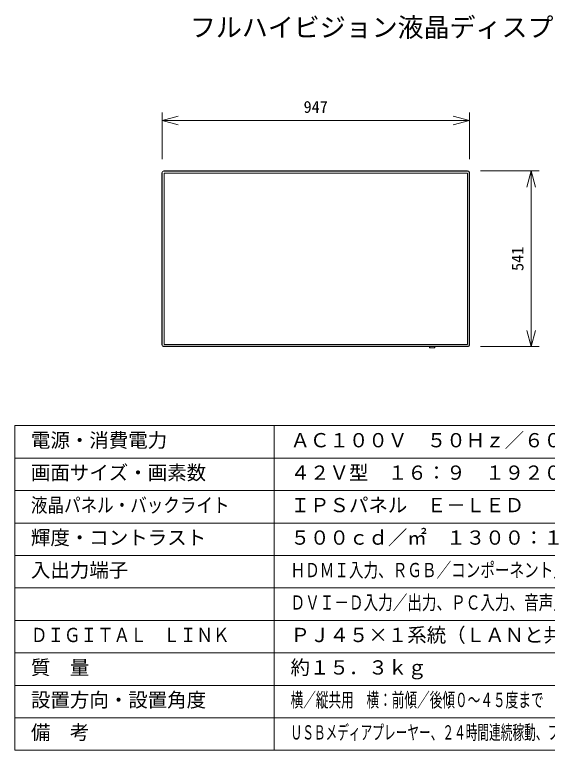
# Model space of a CAD drawing. Units: millimetres, scale not verified. Extents: x -63 to 62, y -57 to 57.
# Drawn here: x -62.5 to 19.6, y -56.5 to 56.8 of the extents above; entities that cross this region are included whole.
import ezdxf
from ezdxf.enums import TextEntityAlignment as Align

# ---------------------------------------------------------------- set-up
doc = ezdxf.new("R2010")
doc.units = ezdxf.units.MM
doc.header["$LTSCALE"] = 0.125
for name, color, linetype, lineweight in [('0-0_0', 7, 'Continuous', 20), ('0-2_WAKU', 1, 'Continuous', 18), ('0-4_SUNPO', 3, 'Continuous', 18), ('0-5_GAIKEI', 1, 'Continuous', 18)]:
    doc.layers.add(name, color=color, linetype=linetype, lineweight=lineweight)
doc.layers.add('0-1_MOJI1', color=7, linetype='Continuous')
doc.styles.add('ＭＳ ゴシック', font='')
doc.styles.get('ＭＳ ゴシック').set_extended_font_data('MS Gothic')

# ---------------------------------------------------------------- blocks, each defined once
blk = doc.blocks.new('_Open30')
at = {"layer": '0-0_0'}
blk.add_line((0, 0), (-1, 0), dxfattribs=at)
blk.add_lwpolyline([(-1, 0.26795), (0, 0), (-1, -0.26795)], dxfattribs=at)
blk = doc.blocks.new('D1')
at = {"layer": '0-4_SUNPO'}
for p, q in [((73.7922, 346.2181), (82.8136, 346.2181)), ((81.5636, 343.7181), (81.5636, 321.6681)), ((73.7922, 319.1681), (82.8136, 319.1681))]:
    blk.add_line(p, q, dxfattribs=at)
at = {"layer": '0-4_SUNPO', "xscale": 2.5, "yscale": 2.5}
for p, rotation in [((81.5636, 346.2181), 90), ((81.5636, 319.1681), 270)]:
    blk.add_blockref('_Open30', p, dxfattribs=dict(at, rotation=rotation))
at = {"layer": '0-4_SUNPO', "color": 7, "style": 'ＭＳ ゴシック'}
blk.add_text('541', height=1.833, rotation=90, dxfattribs=at).set_placement((80.9386, 330.8181), align=Align.BOTTOM_LEFT)
blk = doc.blocks.new('D3')
at = {"layer": '0-4_SUNPO'}
for p, q in [((24.7109, 348.0504), (24.7109, 355.2495)), ((72.0609, 348.0504), (72.0609, 355.2495)), ((27.2109, 353.9995), (69.5609, 353.9995))]:
    blk.add_line(p, q, dxfattribs=at)
at = {"layer": '0-4_SUNPO', "xscale": 2.5, "yscale": 2.5, "rotation": 180}
blk.add_blockref('_Open30', (24.7109, 353.9995), dxfattribs=at)
at = {"layer": '0-4_SUNPO', "xscale": 2.5, "yscale": 2.5}
blk.add_blockref('_Open30', (72.0609, 353.9995), dxfattribs=at)
at = {"layer": '0-4_SUNPO', "color": 7, "style": 'ＭＳ ゴシック'}
blk.add_text('947', height=1.833, dxfattribs=at).set_placement((46.5109, 354.6245), align=Align.BOTTOM_LEFT)

msp = doc.modelspace()

# ---------------------------------------------------------------- linework, layer by layer
at = {"layer": '0-2_WAKU', "color": 4}
for p, q in [((-62.5005, -56.5047), (-62.5005, -6.5047)), ((-62.5005, -6.5047), (62.4995, -6.5047)), ((-22.5005, -56.5047), (-22.5005, -6.5047)), ((-62.5005, -56.5047), (62.4995, -56.5047))]:
    msp.add_line(p, q, dxfattribs=at)
at = {"layer": '0-2_WAKU'}
for p, q in [((62.4995, -11.5047), (-62.5005, -11.5047)), ((62.4995, -16.5047), (-62.5005, -16.5047)), ((62.4995, -21.5047), (-62.5005, -21.5047)), ((-62.5005, -26.5047), (62.4995, -26.5047)), ((-62.5005, -31.5047), (62.4995, -31.5047)), ((-62.5005, -36.5047), (62.4995, -36.5047)), ((-62.5005, -41.5047), (62.4995, -41.5047)), ((-62.5005, -46.5047), (62.4995, -46.5047)), ((-62.5005, -51.5047), (62.4995, -51.5047))]:
    msp.add_line(p, q, dxfattribs=at)
at = {"layer": '0-5_GAIKEI'}
for p, q in [((-39.8072, 5.9452), (-39.8072, 32.4315)), ((-39.8072, 32.4315), (-39.7896, 32.4315)), ((-39.8072, 32.4064), (-39.7896, 32.4064)), ((-39.7596, 32.5457), (-39.7896, 32.5457)), ((-39.7596, 32.5457), (-39.7596, 5.831)), ((-39.6395, 32.6658), (-39.6395, 32.6958)), ((7.4102, 32.6658), (-39.6395, 32.6658)), ((-39.521, 32.7133), (7.2917, 32.7133)), ((-39.521, 32.6958), (-39.521, 32.7133)), ((-39.4959, 32.6958), (-39.4959, 32.7133)), ((-39.4943, 32.3505), (-39.4943, 6.0262)), ((7.215, 32.4005), (-39.4443, 32.4005)), ((7.2651, 6.0262), (7.2651, 32.3505)), ((7.2667, 32.7133), (7.2667, 32.6958)), ((7.2917, 32.7133), (7.2917, 32.6958)), ((7.4102, 32.6658), (7.4102, 32.6958)), ((7.5303, 32.5457), (7.5604, 32.5457)), ((7.5303, 5.831), (7.5303, 32.5457)), ((7.5779, 32.4315), (7.5604, 32.4315)), ((7.5779, 32.4064), (7.5604, 32.4064)), ((7.5779, 32.4315), (7.5779, 5.9452)), ((-39.8072, 5.9702), (-39.7896, 5.9702)), ((-39.8072, 5.9452), (-39.7896, 5.9452)), ((-39.7596, 5.831), (-39.7896, 5.831)), ((-39.6395, 5.7109), (-39.6395, 5.6809)), ((-39.6395, 5.7109), (7.4102, 5.7109)), ((-39.521, 5.6809), (-39.521, 5.6633)), ((-39.4959, 5.6809), (-39.4959, 5.6633)), ((-39.4443, 5.9762), (7.215, 5.9762)), ((7.2667, 5.6809), (7.2667, 5.6633)), ((7.2917, 5.6809), (7.2917, 5.6633)), ((7.4102, 5.7109), (7.4102, 5.6809)), ((7.5303, 5.831), (7.5604, 5.831)), ((7.5779, 5.9702), (7.5604, 5.9702)), ((7.5779, 5.9452), (7.5604, 5.9452)), ((7.2917, 5.6633), (-39.521, 5.6633)), ((1.4193, 5.4701), (1.4126, 5.6633)), ((1.4343, 5.46), (1.4343, 5.4556)), ((1.4343, 5.46), (2.222, 5.46)), ((1.4578, 5.4556), (1.4578, 5.6633)), ((2.1986, 5.4556), (2.1986, 5.6633)), ((2.2438, 5.6633), (2.237, 5.4701))]:
    msp.add_line(p, q, dxfattribs=at)
at = {"layer": '0-5_GAIKEI', "color": 7}
for p, q in [((-39.7896, 32.5457), (-39.7896, 5.831)), ((7.4102, 32.6958), (-39.6395, 32.6958)), ((7.5604, 5.831), (7.5604, 32.5457)), ((-39.6395, 5.6809), (7.4102, 5.6809))]:
    msp.add_line(p, q, dxfattribs=at)
at = {"layer": '0-5_GAIKEI'}
for points in [[(1.4193, 5.4701), (1.4193, 5.47), (1.4193, 5.4699), (1.4193, 5.4698), (1.4193, 5.4697), (1.4194, 5.4696), (1.4194, 5.4695), (1.4194, 5.4694), (1.4194, 5.4693), (1.4194, 5.4691), (1.4194, 5.469), (1.4195, 5.4689), (1.4195, 5.4688), (1.4195, 5.4687), (1.4195, 5.4686), (1.4196, 5.4685), (1.4196, 5.4684), (1.4196, 5.4683), (1.4196, 5.4682), (1.4197, 5.4681), (1.4197, 5.468), (1.4197, 5.4679), (1.4198, 5.4678), (1.4198, 5.4677), (1.4199, 5.4676), (1.4199, 5.4675), (1.4199, 5.4674), (1.42, 5.4673), (1.42, 5.4672), (1.4201, 5.4671), (1.4201, 5.467), (1.4202, 5.4669), (1.4202, 5.4668), (1.4202, 5.4667), (1.4203, 5.4666), (1.4204, 5.4665), (1.4204, 5.4664), (1.4205, 5.4663), (1.4205, 5.4662), (1.4206, 5.4662)], [(1.4206, 5.4662), (1.4206, 5.4661), (1.4207, 5.466), (1.4207, 5.4659), (1.4208, 5.4658), (1.4209, 5.4657), (1.4209, 5.4656), (1.421, 5.4655), (1.4211, 5.4654), (1.4211, 5.4654), (1.4212, 5.4653), (1.4213, 5.4652), (1.4213, 5.4651), (1.4214, 5.465), (1.4215, 5.4649), (1.4215, 5.4649), (1.4216, 5.4648), (1.4217, 5.4647), (1.4217, 5.4646), (1.4218, 5.4645), (1.4219, 5.4645), (1.422, 5.4644), (1.422, 5.4643), (1.4221, 5.4642), (1.4222, 5.4642), (1.4223, 5.4641), (1.4224, 5.464), (1.4224, 5.4639), (1.4225, 5.4639), (1.4226, 5.4638), (1.4227, 5.4637), (1.4228, 5.4637), (1.4228, 5.4636), (1.4229, 5.4635), (1.423, 5.4635), (1.4231, 5.4634), (1.4232, 5.4633), (1.4233, 5.4633), (1.4234, 5.4632), (1.4234, 5.4631)], [(1.4234, 5.4631), (1.4235, 5.4631), (1.4236, 5.463), (1.4237, 5.4629), (1.4238, 5.4629), (1.4239, 5.4628), (1.424, 5.4628), (1.4241, 5.4627), (1.4242, 5.4627), (1.4242, 5.4626), (1.4243, 5.4625), (1.4244, 5.4625), (1.4245, 5.4624), (1.4246, 5.4624), (1.4247, 5.4623), (1.4248, 5.4623), (1.4249, 5.4622), (1.425, 5.4622), (1.4251, 5.4621), (1.4252, 5.4621), (1.4253, 5.462), (1.4254, 5.462), (1.4255, 5.4619), (1.4256, 5.4619), (1.4257, 5.4618), (1.4258, 5.4618), (1.4259, 5.4617), (1.426, 5.4617), (1.426, 5.4616), (1.4261, 5.4616), (1.4262, 5.4615), (1.4263, 5.4615), (1.4264, 5.4615), (1.4265, 5.4614), (1.4266, 5.4614), (1.4267, 5.4613), (1.4268, 5.4613), (1.4269, 5.4613), (1.427, 5.4612), (1.4271, 5.4612)], [(1.4271, 5.4612), (1.4272, 5.4611), (1.4273, 5.4611), (1.4274, 5.4611), (1.4276, 5.461), (1.4277, 5.461), (1.4278, 5.461), (1.4279, 5.4609), (1.428, 5.4609), (1.4281, 5.4609), (1.4282, 5.4608), (1.4283, 5.4608), (1.4284, 5.4608), (1.4285, 5.4608), (1.4286, 5.4607), (1.4287, 5.4607), (1.4288, 5.4607), (1.4289, 5.4606), (1.429, 5.4606), (1.4291, 5.4606), (1.4292, 5.4606), (1.4293, 5.4605), (1.4294, 5.4605), (1.4295, 5.4605), (1.4296, 5.4605), (1.4297, 5.4604), (1.4298, 5.4604), (1.4299, 5.4604), (1.43, 5.4604), (1.4302, 5.4604), (1.4303, 5.4603), (1.4304, 5.4603), (1.4305, 5.4603), (1.4306, 5.4603), (1.4307, 5.4603), (1.4308, 5.4603), (1.4309, 5.4602), (1.431, 5.4602), (1.4311, 5.4602), (1.4312, 5.4602)], [(1.4312, 5.4602), (1.4313, 5.4602), (1.4314, 5.4602), (1.4315, 5.4602), (1.4316, 5.4601), (1.4317, 5.4601), (1.4319, 5.4601), (1.432, 5.4601), (1.4321, 5.4601), (1.4322, 5.4601), (1.4323, 5.4601), (1.4324, 5.4601), (1.4325, 5.4601), (1.4326, 5.4601), (1.4327, 5.4601), (1.4328, 5.46), (1.4329, 5.46), (1.433, 5.46), (1.4331, 5.46), (1.4333, 5.46), (1.4334, 5.46), (1.4335, 5.46), (1.4336, 5.46), (1.4337, 5.46), (1.4338, 5.46), (1.4339, 5.46), (1.434, 5.46), (1.4341, 5.46), (1.4342, 5.46), (1.4343, 5.46)], [(1.4343, 5.4556), (2.222, 5.4556), (2.222, 5.46)], [(2.222, 5.46), (2.2221, 5.46), (2.2223, 5.46), (2.2224, 5.46), (2.2225, 5.46), (2.2226, 5.46), (2.2227, 5.46), (2.2228, 5.46), (2.2229, 5.46), (2.223, 5.46), (2.2231, 5.46), (2.2232, 5.46), (2.2233, 5.46), (2.2234, 5.46), (2.2235, 5.46), (2.2237, 5.4601), (2.2238, 5.4601), (2.2239, 5.4601), (2.224, 5.4601), (2.2241, 5.4601), (2.2242, 5.4601), (2.2243, 5.4601), (2.2244, 5.4601), (2.2245, 5.4601), (2.2246, 5.4601), (2.2247, 5.4601), (2.2248, 5.4602), (2.2249, 5.4602), (2.225, 5.4602), (2.2252, 5.4602), (2.2253, 5.4602), (2.2254, 5.4602), (2.2255, 5.4602), (2.2256, 5.4603), (2.2257, 5.4603), (2.2258, 5.4603), (2.2259, 5.4603), (2.226, 5.4603), (2.2261, 5.4603), (2.2262, 5.4604)], [(2.2262, 5.4604), (2.2263, 5.4604), (2.2264, 5.4604), (2.2265, 5.4604), (2.2266, 5.4604), (2.2267, 5.4605), (2.2268, 5.4605), (2.227, 5.4605), (2.2271, 5.4605), (2.2272, 5.4606), (2.2273, 5.4606), (2.2274, 5.4606), (2.2275, 5.4606), (2.2276, 5.4607), (2.2277, 5.4607), (2.2278, 5.4607), (2.2279, 5.4608), (2.228, 5.4608), (2.2281, 5.4608), (2.2282, 5.4608), (2.2283, 5.4609), (2.2284, 5.4609), (2.2285, 5.4609), (2.2286, 5.461), (2.2287, 5.461), (2.2288, 5.461), (2.2289, 5.4611), (2.229, 5.4611), (2.2291, 5.4611), (2.2292, 5.4612), (2.2293, 5.4612), (2.2294, 5.4613), (2.2295, 5.4613), (2.2296, 5.4613), (2.2297, 5.4614), (2.2298, 5.4614), (2.2299, 5.4615), (2.23, 5.4615), (2.2301, 5.4615), (2.2302, 5.4616)], [(2.2302, 5.4616), (2.2303, 5.4616), (2.2304, 5.4617), (2.2305, 5.4617), (2.2306, 5.4618), (2.2307, 5.4618), (2.2308, 5.4619), (2.2309, 5.4619), (2.231, 5.462), (2.2311, 5.462), (2.2312, 5.4621), (2.2313, 5.4621), (2.2314, 5.4622), (2.2315, 5.4622), (2.2316, 5.4623), (2.2317, 5.4623), (2.2318, 5.4624), (2.2318, 5.4624), (2.2319, 5.4625), (2.232, 5.4625), (2.2321, 5.4626), (2.2322, 5.4627), (2.2323, 5.4627), (2.2324, 5.4628), (2.2325, 5.4628), (2.2326, 5.4629), (2.2327, 5.4629), (2.2327, 5.463), (2.2328, 5.4631), (2.2329, 5.4631), (2.233, 5.4632), (2.2331, 5.4633), (2.2332, 5.4633), (2.2333, 5.4634), (2.2334, 5.4635), (2.2334, 5.4635), (2.2335, 5.4636), (2.2336, 5.4637), (2.2337, 5.4637), (2.2338, 5.4638)], [(2.2338, 5.4638), (2.2338, 5.4639), (2.2339, 5.4639), (2.234, 5.464), (2.2341, 5.4641), (2.2342, 5.4642), (2.2342, 5.4642), (2.2343, 5.4643), (2.2344, 5.4644), (2.2345, 5.4645), (2.2345, 5.4645), (2.2346, 5.4646), (2.2347, 5.4647), (2.2348, 5.4648), (2.2348, 5.4649), (2.2349, 5.4649), (2.235, 5.465), (2.235, 5.4651), (2.2351, 5.4652), (2.2352, 5.4653), (2.2352, 5.4654), (2.2353, 5.4654), (2.2354, 5.4655), (2.2354, 5.4656), (2.2355, 5.4657), (2.2356, 5.4658), (2.2356, 5.4659), (2.2357, 5.466), (2.2357, 5.4661), (2.2358, 5.4662), (2.2359, 5.4662), (2.2359, 5.4663), (2.236, 5.4664), (2.236, 5.4665), (2.2361, 5.4666), (2.2361, 5.4667), (2.2362, 5.4668), (2.2362, 5.4669), (2.2363, 5.467), (2.2363, 5.4671)], [(2.2363, 5.4671), (2.2364, 5.4672), (2.2364, 5.4673), (2.2364, 5.4674), (2.2365, 5.4675), (2.2365, 5.4676), (2.2366, 5.4677), (2.2366, 5.4678), (2.2366, 5.4679), (2.2367, 5.468), (2.2367, 5.4681), (2.2367, 5.4682), (2.2368, 5.4683), (2.2368, 5.4684), (2.2368, 5.4685), (2.2368, 5.4686), (2.2369, 5.4687), (2.2369, 5.4688), (2.2369, 5.4689), (2.2369, 5.469), (2.2369, 5.4691), (2.237, 5.4693), (2.237, 5.4694), (2.237, 5.4695), (2.237, 5.4696), (2.237, 5.4697), (2.237, 5.4698), (2.237, 5.4699), (2.237, 5.47), (2.237, 5.4701)]]:
    msp.add_lwpolyline(points, dxfattribs=at)
at = {"layer": '0-5_GAIKEI', "color": 7}
for centre, start, end in [((-39.6395, 32.5457), 90, 180), ((7.4102, 32.5457), 0, 90), ((-39.6395, 5.831), 180, 270), ((7.4102, 5.831), 270, 0)]:
    msp.add_arc(centre, 0.1502, start, end, dxfattribs=at)
at = {"layer": '0-5_GAIKEI'}
for centre, radius, start, end in [((-39.6395, 32.5457), 0.1201, 90, 180), ((-39.4443, 32.3505), 0.05, 90, 180), ((7.215, 32.3505), 0.05, 0, 90), ((7.4102, 32.5457), 0.1201, 0, 90), ((-39.6395, 5.831), 0.1201, 180, 270), ((-39.4443, 6.0262), 0.05, 180, 270), ((7.215, 6.0262), 0.05, 270, 0), ((7.4102, 5.831), 0.1201, 270, 0), ((1.4343, 5.4706), 0.015, 182, 270), ((2.222, 5.4706), 0.015, 270, 358)]:
    msp.add_arc(centre, radius, start, end, dxfattribs=at)

# ---------------------------------------------------------------- block references
at = {"layer": '0-4_SUNPO'}
for name in ['D3', 'D1']:
    msp.add_blockref(name, (-64.5005, -313.5047), dxfattribs=at)

# ---------------------------------------------------------------- texts
at = {"layer": '0-1_MOJI1', "style": 'ＭＳ ゴシック'}
for s, height, p in [('フルハイビジョン液晶ディスプレイ', 2.933, (-35.5005, 52.4953)), ('電源・消費電力', 2.199, (-60.0005, -10.5047)), ('ＡＣ１００Ｖ\u3000５０Ｈｚ／６０Ｈｚ\u3000１４５Ｗ', 2.199, (-20.0005, -10.5047)), ('画面サイズ・画素数', 2.199, (-60.0005, -15.5047)), ('４２Ｖ型\u3000１６：９\u3000１９２０×１０８０画素', 2.199, (-20.0005, -15.5047)), ('ＩＰＳパネル\u3000Ｅ－ＬＥＤ', 2.199, (-20.0005, -20.5047)), ('輝度・コントラスト', 2.199, (-60.0005, -25.5047)), ('５００ｃｄ／㎡\u3000１３００：１', 2.199, (-20.0005, -25.5047)), ('入出力端子', 2.199, (-60.0005, -30.5047)), ('ＰＪ４５×１系統（ＬＡＮと共用）', 2.199, (-20.0005, -40.5047)), ('質\u3000量', 2.199, (-60.0005, -45.5047)), ('約１５．３ｋｇ', 2.199, (-20.0005, -45.5047)), ('設置方向・設置角度', 2.199, (-60.0005, -50.5047)), ('備\u3000考', 2.199, (-60.0005, -55.5047))]:
    msp.add_text(s, height=height, dxfattribs=at).set_placement(p, align=Align.BOTTOM_LEFT)
for s, width, p in [('液晶パネル・バックライト', 0.85, (-60.0005, -20.5047)), ('ＨＤＭＩ入力、ＲＧＢ／コンポーネント入力、ビデオ入力、ＵＳＢ、', 0.75, (-20.0005, -30.5047)), ('ＤＶＩ－Ｄ入力／出力、ＰＣ入力、音声入力／出力、外部制御端子', 0.75, (-20.0005, -35.5047)), ('ＤＩＧＩＴＡＬ\u3000ＬＩＮＫ', 0.85, (-60.0005, -40.5047)), ('横／縦共用\u3000横：前傾／後傾０～４５度まで\u3000縦：前傾／後傾０～４５度まで', 0.65, (-20.0005, -50.5047)), ('ＵＳＢメディアプレーヤー、２４時間連続稼動、フェイルオーバー＆フェイルバック', 0.6, (-20.0005, -55.5047))]:
    msp.add_text(s, height=2.199, dxfattribs=dict(at, width=width)).set_placement(p, align=Align.BOTTOM_LEFT)

doc.saveas('drawing.dxf')
